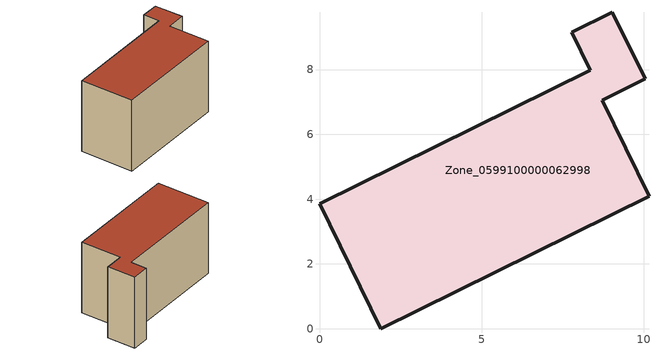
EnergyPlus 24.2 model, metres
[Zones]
Zone_0599100000062998
 floor ground (C_G): 7.78,9.15 9.04,9.77 10.05,7.72 8.72,7.05 10.17,4.09 1.89,0 0,3.86 8.35,7.98 z0
 wall outside (C_F): 1.89,0 10.17,4.09 8.72,7.05 10.05,7.72 9.04,9.77 7.78,9.15 8.35,7.98 0,3.86 1.89,0 z0:5.88
 roof outside (C_R): 10.05,7.72 9.04,9.77 7.78,9.15 8.35,7.98 0,3.86 1.89,0 10.17,4.09 8.72,7.05 z5.88
[BUILDING]
Pand.0599100000062998: North Axis=0; Terrain=City; Loads Convergence Tolerance Value=0.04; Temperature Convergence Tolerance Value=0.4; Solar Distribution=FullExterior; Maximum Number of Warmup Days=25; Minimum Number of Warmup Days=1
[Site:Location]
Rotterdam.The.Hague.AP_ZH_NLD Design_Conditions: Latitude=51.96; Longitude=4.45; Time Zone=1; Elevation=-4.5
[SITE:GROUNDTEMPERATURE:BUILDINGSURFACE]
18, 18, 18, 18, 18, 18, 18, 18, 18, 18, 18, 18
[MATERIAL] Thermal Absorptance=0.9; Solar Absorptance=0.7; Visible Absorptance=0.7
Name | Roughness | Thickness | Conductivity | Density | Specific Heat
G.TI.1946-1964 | MediumSmooth | 0.15 | 1 | 540 | 1210
F.TI.1946-1964 | Rough | 0.3 | 0.857143 | 1920 | 840
R.TI.1946-1964 | MediumRough | 0.2 | 0.277778 | 1500 | 1000
[CONSTRUCTION]
C_G: G.TI.1946-1964
C_F: F.TI.1946-1964
C_R: R.TI.1946-1964
[ZONE]
Zone_0599100000062998: Type=1; Multiplier=1; Ceiling Height=Autocalculate; Volume=Autocalculate; Floor Area=autocalculate; Part of Total Floor Area=Yes
[ZONEINFILTRATION:DESIGNFLOWRATE]
Infil_Zone_0599100000062998: Zone or ZoneList or Space or SpaceList=Zone_0599100000062998; Schedule=AlwaysOn; Design Flow Rate Calculation Method=Flow/Area; Flow Rate per Floor Area=0.003; Constant Term Coefficient=1; Temperature Term Coefficient=0; Velocity Term Coefficient=0; Velocity Squared Term Coefficient=0
[HVACTEMPLATE:ZONE:IDEALLOADSAIRSYSTEM]
Zone_0599100000062998: Maximum Heating Supply Air Temperature=50; Minimum Cooling Supply Air Temperature=13; Maximum Heating Supply Air Humidity Ratio=0.0156; Minimum Cooling Supply Air Humidity Ratio=0.0077; Heating Limit=NoLimit; Cooling Limit=NoLimit; Dehumidification Control Type=ConstantSensibleHeatRatio; Cooling Sensible Heat Ratio=0.7; Dehumidification Setpoint=60; Humidification Control Type=None; Humidification Setpoint=30; Outdoor Air Method=None; Outdoor Air Flow Rate per Person=0.00944; Outdoor Air Flow Rate per Zone Floor Area=0; Outdoor Air Flow Rate per Zone=0; Demand Controlled Ventilation Type=None; Outdoor Air Economizer Type=NoEconomizer; Heat Recovery Type=None; Sensible Heat Recovery Effectiveness=0.7; Latent Heat Recovery Effectiveness=0.65
[ZONECONTROL:THERMOSTAT]
ThermostatControl_Zone_0599100000062998: Zone or ZoneList=Zone_0599100000062998; Control Type Schedule=DualSetpointControlType; Control 1=Thermostat_Zone_0599100000062998; Temperature Difference Between Cutout And Setpoint=0
[THERMOSTATSETPOINT:DUALSETPOINT]
Thermostat_Zone_0599100000062998: Heating Setpoint Temperature Schedule=HeatingSetpoint_Zone_0599100000062998; Cooling Setpoint Temperature Schedule=CoolingSetpoint_Zone_0599100000062998
[SCHEDULE:COMPACT]
HeatingSetpoint_Zone_0599100000062998: Through: 12/31, For: AllDays, Until: 24:00, 21
CoolingSetpoint_Zone_0599100000062998: Through: 12/31, For: AllDays, Until: 24:00, 24
DualSetpointControlType: Through: 12/31, For: AllDays, Until: 24:00, 4
AlwaysOn: Through: 12/31, For: AllDays, Until: 24:00, 1
